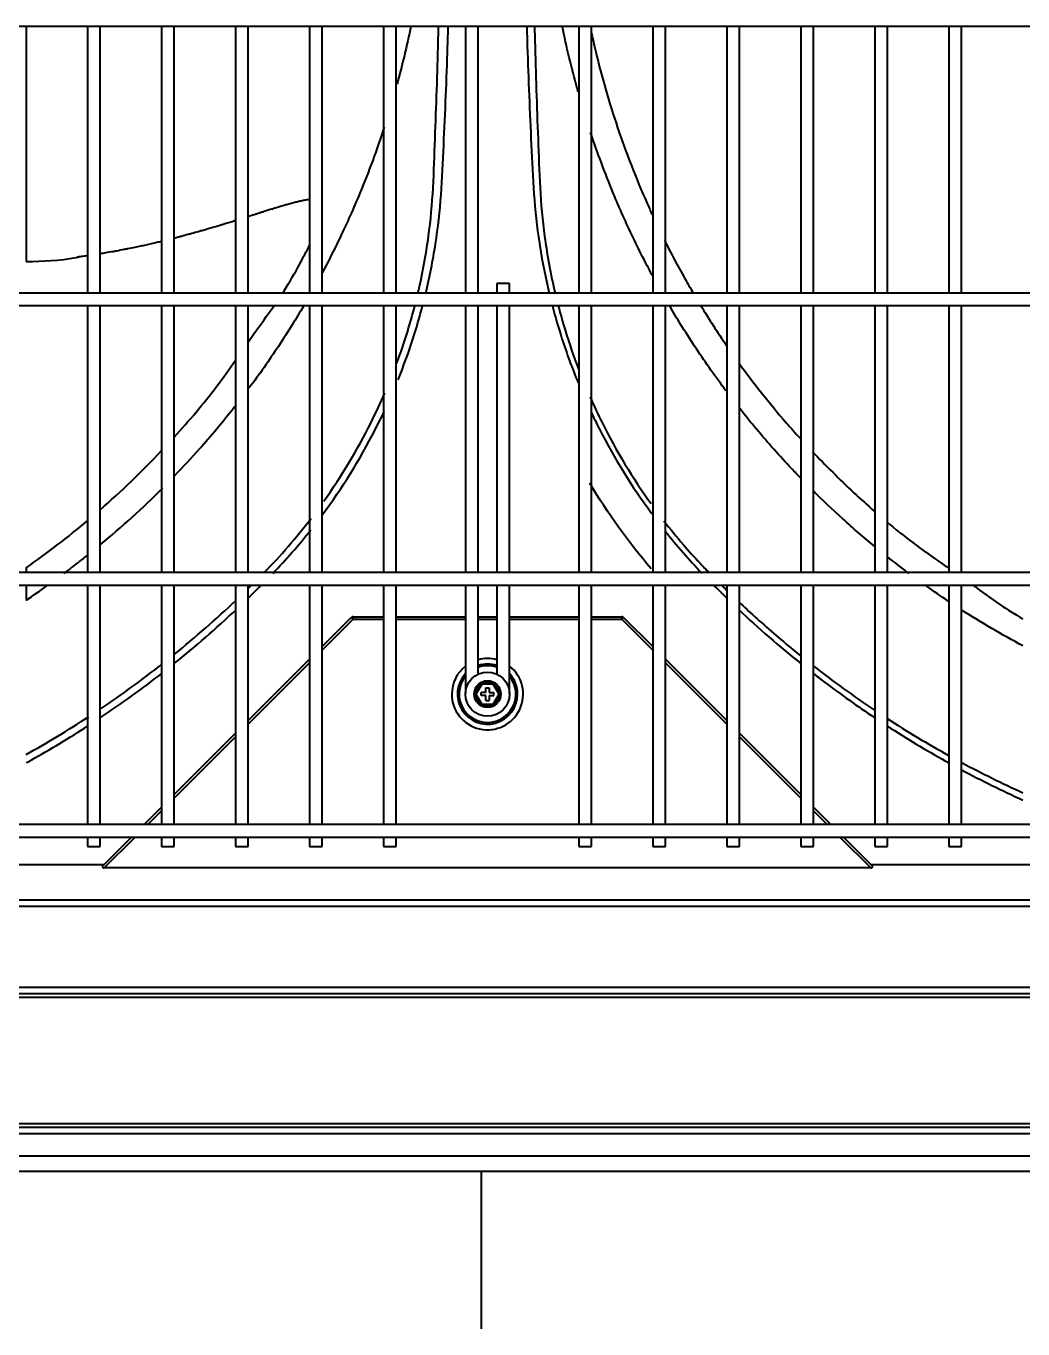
# Model space of a CAD drawing. Extents: x 58467 to 79089, y -33726 to -17391.
# Drawn here: x 72322.65 to 72354.29, y -19334.9 to -19293.52 of the extents above; entities that cross this region are included whole.
import ezdxf

# ---------------------------------------------------------------- set-up
doc = ezdxf.new("R2010")
doc.units = 0
doc.header["$LTSCALE"] = 100
doc.layers.add('+ENTE-ST-DOSEME USTU KONDDRENAJ', color=110, linetype='DOSEMEUSTUKONDENSDRENAJ_LINE', lineweight=40)
doc.linetypes.add('DOSEMEUSTUKONDENSDRENAJ_LINE', pattern='A,300,-40,["CD",Standard,S=15,R=0,X=-35,Y=-7.5],0', length=340)

# ---------------------------------------------------------------- blocks, each defined once
blk = doc.blocks.new('2 KAT SOL')
at = {"color": 3}
for p, q in [((54065.854, -31994.607, -3.539), (54184.216, -31994.607, -3.539)), ((54110.459, -31994.607, -3.539), (54110.459, -32002.084, -3.539)), ((54112.404, -31994.606, -3.539), (54112.404, -32003.085, -3.539)), ((54112.804, -32003.085, -3.539), (54112.804, -31994.606, -3.539)), ((54114.754, -31994.606, -3.539), (54114.754, -32003.085, -3.539)), ((54115.154, -32003.085, -3.539), (54115.154, -31994.606, -3.539)), ((54117.104, -31994.606, -3.539), (54117.104, -32003.085, -3.539)), ((54117.503, -32003.085, -3.539), (54117.503, -31994.606, -3.539)), ((54119.453, -31994.606, -3.539), (54119.453, -32003.085, -3.539)), ((54119.853, -32003.085, -3.539), (54119.853, -31994.606, -3.539)), ((54121.803, -31994.606, -3.539), (54121.803, -32003.085, -3.539)), ((54122.203, -32003.085, -3.539), (54122.203, -31994.606, -3.539)), ((54124.402, -31994.607, -3.539), (54124.402, -32003.085, -3.539)), ((54124.802, -32003.085, -3.539), (54124.802, -31994.607, -3.539)), ((54128.002, -31994.606, -3.539), (54128.002, -32003.085, -3.539)), ((54128.402, -32003.085, -3.539), (54128.402, -31994.606, -3.539)), ((54130.351, -31994.606, -3.539), (54130.351, -32003.085, -3.539)), ((54130.751, -32003.085, -3.539), (54130.751, -31994.606, -3.539)), ((54132.701, -31994.606, -3.539), (54132.701, -32003.085, -3.539)), ((54133.101, -32003.085, -3.539), (54133.101, -31994.606, -3.539)), ((54135.051, -31994.606, -3.539), (54135.051, -32003.085, -3.539)), ((54135.451, -32003.085, -3.539), (54135.451, -31994.606, -3.539)), ((54137.4, -31994.606, -3.539), (54137.4, -32003.085, -3.539)), ((54137.8, -32003.085, -3.539), (54137.8, -31994.606, -3.539)), ((54139.75, -31994.606, -3.539), (54139.75, -32003.085, -3.539)), ((54140.15, -32003.085, -3.539), (54140.15, -31994.606, -3.539)), ((54184.216, -32003.085, -3.539), (54065.854, -32003.085, -3.539)), ((54125.402, -32002.785, -3.539), (54125.402, -32003.085, -3.539)), ((54125.802, -32002.785, -3.539), (54125.402, -32002.785, -3.539)), ((54125.802, -32003.085, -3.539), (54125.802, -32002.785, -3.539)), ((54065.854, -32003.485, -3.539), (54184.216, -32003.485, -3.539)), ((54112.404, -32003.485, -3.539), (54112.404, -32011.963, -3.539)), ((54112.804, -32011.963, -3.539), (54112.804, -32003.485, -3.539)), ((54114.754, -32003.485, -3.539), (54114.754, -32011.963, -3.539)), ((54115.154, -32011.963, -3.539), (54115.154, -32003.485, -3.539)), ((54117.104, -32003.485, -3.539), (54117.104, -32011.963, -3.539)), ((54117.503, -32011.963, -3.539), (54117.503, -32003.485, -3.539)), ((54119.453, -32003.485, -3.539), (54119.453, -32011.963, -3.539)), ((54119.853, -32011.963, -3.539), (54119.853, -32003.485, -3.539)), ((54121.803, -32003.485, -3.539), (54121.803, -32011.963, -3.539)), ((54122.203, -32011.963, -3.539), (54122.203, -32003.485, -3.539)), ((54124.402, -32003.485, -3.539), (54124.402, -32011.963, -3.539)), ((54124.802, -32011.963, -3.539), (54124.802, -32003.485, -3.539)), ((54125.402, -32003.485, -3.539), (54125.402, -32011.964, -3.539)), ((54125.802, -32011.964, -3.539), (54125.802, -32003.485, -3.539)), ((54128.002, -32003.485, -3.539), (54128.002, -32011.963, -3.539)), ((54128.402, -32011.963, -3.539), (54128.402, -32003.485, -3.539)), ((54130.351, -32003.485, -3.539), (54130.351, -32011.963, -3.539)), ((54130.751, -32011.963, -3.539), (54130.751, -32003.485, -3.539)), ((54132.701, -32003.485, -3.539), (54132.701, -32011.963, -3.539)), ((54133.101, -32011.963, -3.539), (54133.101, -32003.485, -3.539)), ((54135.051, -32003.485, -3.539), (54135.051, -32011.963, -3.539)), ((54135.451, -32011.963, -3.539), (54135.451, -32003.485, -3.539)), ((54137.4, -32003.485, -3.539), (54137.4, -32011.963, -3.539)), ((54137.8, -32011.963, -3.539), (54137.8, -32003.485, -3.539)), ((54139.75, -32003.485, -3.539), (54139.75, -32011.963, -3.539)), ((54140.15, -32011.963, -3.539), (54140.15, -32003.485, -3.539)), ((54184.216, -32011.964, -3.539), (54065.854, -32011.964, -3.539)), ((54110.459, -32011.809, -3.539), (54110.459, -32011.964, -3.539)), ((54065.854, -32012.364, -3.539), (54184.216, -32012.364, -3.539)), ((54110.459, -32012.364, -3.539), (54110.459, -32012.836, -3.539)), ((54112.404, -32012.363, -3.539), (54112.404, -32019.962, -3.539)), ((54112.804, -32019.962, -3.539), (54112.804, -32012.363, -3.539)), ((54114.754, -32012.363, -3.539), (54114.754, -32019.962, -3.539)), ((54115.154, -32019.962, -3.539), (54115.154, -32012.363, -3.539)), ((54117.104, -32012.363, -3.539), (54117.104, -32019.962, -3.539)), ((54117.503, -32019.962, -3.539), (54117.503, -32012.363, -3.539)), ((54119.453, -32012.363, -3.539), (54119.453, -32019.962, -3.539)), ((54119.853, -32019.962, -3.539), (54119.853, -32012.363, -3.539)), ((54121.803, -32012.363, -3.539), (54121.803, -32019.962, -3.539)), ((54122.203, -32019.962, -3.539), (54122.203, -32012.363, -3.539)), ((54124.402, -32012.363, -3.539), (54124.402, -32013.498, -3.539)), ((54124.802, -32013.498, -3.539), (54124.802, -32012.363, -3.539)), ((54125.402, -32012.364, -3.539), (54125.402, -32013.498, -3.539)), ((54125.802, -32013.498, -3.539), (54125.802, -32012.364, -3.539)), ((54128.002, -32012.363, -3.539), (54128.002, -32019.962, -3.539)), ((54128.402, -32019.962, -3.539), (54128.402, -32012.363, -3.539)), ((54130.351, -32012.363, -3.539), (54130.351, -32019.962, -3.539)), ((54130.751, -32019.962, -3.539), (54130.751, -32012.363, -3.539)), ((54132.701, -32012.363, -3.539), (54132.701, -32019.962, -3.539)), ((54133.101, -32019.962, -3.539), (54133.101, -32012.363, -3.539)), ((54135.051, -32012.363, -3.539), (54135.051, -32019.962, -3.539)), ((54135.451, -32019.962, -3.539), (54135.451, -32012.363, -3.539)), ((54137.4, -32012.363, -3.539), (54137.4, -32019.962, -3.539)), ((54137.8, -32019.962, -3.539), (54137.8, -32012.363, -3.539)), ((54139.75, -32012.363, -3.539), (54139.75, -32019.962, -3.539)), ((54140.15, -32019.962, -3.539), (54140.15, -32012.363, -3.539)), ((54119.853, -32014.314, -3.539), (54120.78, -32013.388, -3.539)), ((54120.836, -32013.444, -3.539), (54120.78, -32013.388, -3.539)), ((54120.836, -32013.364, -3.539), (54121.803, -32013.364, -3.539)), ((54120.836, -32013.364, -3.539), (54120.836, -32013.444, -3.539)), ((54122.203, -32013.364, -3.539), (54124.402, -32013.364, -3.539)), ((54124.802, -32013.364, -3.539), (54125.402, -32013.364, -3.539)), ((54125.802, -32013.364, -3.539), (54128.002, -32013.364, -3.539)), ((54128.402, -32013.364, -3.539), (54129.368, -32013.364, -3.539)), ((54129.368, -32013.444, -3.539), (54129.368, -32013.364, -3.539)), ((54129.424, -32013.388, -3.539), (54129.368, -32013.444, -3.539)), ((54129.424, -32013.388, -3.539), (54130.352, -32014.315, -3.539)), ((54119.853, -32014.427, -3.539), (54120.836, -32013.444, -3.539)), ((54120.836, -32013.444, -3.539), (54121.803, -32013.444, -3.539)), ((54122.203, -32013.444, -3.539), (54124.402, -32013.444, -3.539)), ((54124.402, -32013.498, -3.539), (54124.402, -32013.781, -3.539)), ((54124.402, -32013.781, -3.539), (54124.402, -32014.147, -3.539)), ((54124.802, -32013.444, -3.539), (54125.402, -32013.444, -3.539)), ((54124.802, -32013.781, -3.539), (54124.802, -32013.498, -3.539)), ((54124.802, -32014.147, -3.539), (54124.802, -32013.781, -3.539)), ((54125.402, -32013.498, -3.539), (54125.402, -32013.781, -3.539)), ((54125.402, -32013.781, -3.539), (54125.402, -32014.147, -3.539)), ((54125.802, -32013.444, -3.539), (54128.002, -32013.444, -3.539)), ((54125.802, -32013.781, -3.539), (54125.802, -32013.498, -3.539)), ((54125.802, -32014.147, -3.539), (54125.802, -32013.781, -3.539)), ((54125.802, -32013.781, -3.539), (54125.802, -32013.781, -3.539)), ((54128.402, -32013.444, -3.539), (54129.368, -32013.444, -3.539)), ((54129.368, -32013.444, -3.539), (54130.352, -32014.428, -3.539)), ((54124.402, -32014.147, -3.539), (54124.402, -32014.429, -3.539)), ((54124.802, -32014.429, -3.539), (54124.802, -32014.147, -3.539)), ((54125.402, -32014.147, -3.539), (54125.402, -32014.429, -3.539)), ((54125.802, -32014.147, -3.539), (54125.802, -32014.147, -3.539)), ((54125.802, -32014.429, -3.539), (54125.802, -32014.147, -3.539)), ((54124.402, -32014.429, -3.539), (54124.402, -32015.804, -3.539)), ((54124.802, -32015.19, -3.539), (54124.802, -32014.429, -3.539)), ((54125.402, -32014.429, -3.539), (54125.402, -32015.19, -3.539)), ((54125.802, -32015.809, -3.539), (54125.802, -32014.429, -3.539)), ((54117.503, -32016.664, -3.539), (54119.453, -32014.714, -3.539)), ((54117.503, -32016.777, -3.539), (54119.453, -32014.827, -3.539)), ((54130.751, -32014.715, -3.539), (54132.701, -32016.665, -3.539)), ((54130.751, -32014.828, -3.539), (54132.701, -32016.778, -3.539)), ((54124.677, -32015.822, -3.539), (54124.889, -32015.454, -3.539)), ((54124.889, -32015.454, -3.539), (54125.314, -32015.454, -3.539)), ((54124.889, -32015.454, -3.539), (54124.918, -32015.504, -3.539)), ((54125.286, -32015.504, -3.539), (54125.314, -32015.454, -3.539)), ((54125.314, -32015.454, -3.539), (54125.527, -32015.822, -3.539)), ((54124.889, -32016.19, -3.539), (54124.677, -32015.822, -3.539)), ((54124.677, -32015.822, -3.539), (54124.735, -32015.822, -3.539)), ((54124.918, -32015.504, -3.539), (54124.735, -32015.822, -3.539)), ((54124.735, -32015.822, -3.539), (54124.918, -32016.14, -3.539)), ((54125.052, -32015.772, -3.539), (54124.902, -32015.772, -3.539)), ((54124.902, -32015.872, -3.539), (54124.902, -32015.772, -3.539)), ((54125.052, -32015.872, -3.539), (54124.902, -32015.872, -3.539)), ((54125.286, -32015.504, -3.539), (54124.918, -32015.504, -3.539)), ((54125.052, -32015.622, -3.539), (54125.152, -32015.622, -3.539)), ((54125.052, -32015.772, -3.539), (54125.052, -32015.622, -3.539)), ((54125.052, -32016.022, -3.539), (54125.052, -32015.872, -3.539)), ((54125.152, -32015.622, -3.539), (54125.152, -32015.772, -3.539)), ((54125.152, -32015.772, -3.539), (54125.302, -32015.772, -3.539)), ((54125.152, -32015.872, -3.539), (54125.152, -32016.022, -3.539)), ((54125.152, -32015.872, -3.539), (54125.302, -32015.872, -3.539)), ((54125.469, -32015.822, -3.539), (54125.286, -32015.504, -3.539)), ((54125.286, -32016.14, -3.539), (54125.469, -32015.822, -3.539)), ((54125.302, -32015.872, -3.539), (54125.302, -32015.772, -3.539)), ((54125.527, -32015.822, -3.539), (54125.314, -32016.19, -3.539)), ((54125.469, -32015.822, -3.539), (54125.527, -32015.822, -3.539)), ((54124.889, -32016.19, -3.539), (54124.918, -32016.14, -3.539)), ((54125.314, -32016.19, -3.539), (54124.889, -32016.19, -3.539)), ((54124.918, -32016.14, -3.539), (54125.286, -32016.14, -3.539)), ((54125.052, -32016.022, -3.539), (54125.152, -32016.022, -3.539)), ((54125.286, -32016.14, -3.539), (54125.314, -32016.19, -3.539)), ((54115.154, -32019.013, -3.539), (54117.103, -32017.064, -3.539)), ((54133.101, -32017.064, -3.539), (54135.051, -32019.014, -3.539)), ((54115.154, -32019.127, -3.539), (54117.103, -32017.177, -3.539)), ((54133.101, -32017.178, -3.539), (54135.051, -32019.127, -3.539)), ((54114.205, -32019.963, -3.539), (54114.754, -32019.413, -3.539)), ((54114.318, -32019.963, -3.539), (54114.754, -32019.527, -3.539)), ((54135.451, -32019.414, -3.539), (54135.999, -32019.963, -3.539)), ((54135.451, -32019.527, -3.539), (54135.886, -32019.963, -3.539)), ((54177.808, -32019.963, -3.539), (54072.353, -32019.963, -3.539)), ((54072.353, -32020.363, -3.539), (54177.808, -32020.363, -3.539)), ((54112.404, -32020.362, -3.539), (54112.404, -32020.663, -3.539)), ((54112.804, -32020.663, -3.539), (54112.804, -32020.362, -3.539)), ((54112.904, -32021.263, -3.539), (54113.805, -32020.363, -3.539)), ((54112.938, -32021.343, -3.539), (54113.918, -32020.363, -3.539)), ((54114.754, -32020.362, -3.539), (54114.754, -32020.663, -3.539)), ((54115.154, -32020.663, -3.539), (54115.154, -32020.362, -3.539)), ((54117.104, -32020.362, -3.539), (54117.104, -32020.663, -3.539)), ((54117.503, -32020.663, -3.539), (54117.503, -32020.362, -3.539)), ((54119.453, -32020.362, -3.539), (54119.453, -32020.663, -3.539)), ((54119.853, -32020.663, -3.539), (54119.853, -32020.362, -3.539)), ((54121.803, -32020.362, -3.539), (54121.803, -32020.663, -3.539)), ((54122.203, -32020.663, -3.539), (54122.203, -32020.362, -3.539)), ((54128.002, -32020.362, -3.539), (54128.002, -32020.663, -3.539)), ((54128.402, -32020.663, -3.539), (54128.402, -32020.362, -3.539)), ((54130.351, -32020.362, -3.539), (54130.351, -32020.663, -3.539)), ((54130.751, -32020.663, -3.539), (54130.751, -32020.362, -3.539)), ((54132.701, -32020.362, -3.539), (54132.701, -32020.663, -3.539)), ((54133.101, -32020.663, -3.539), (54133.101, -32020.362, -3.539)), ((54135.051, -32020.362, -3.539), (54135.051, -32020.663, -3.539)), ((54135.451, -32020.663, -3.539), (54135.451, -32020.362, -3.539)), ((54136.286, -32020.363, -3.539), (54137.266, -32021.343, -3.539)), ((54136.399, -32020.363, -3.539), (54137.299, -32021.263, -3.539)), ((54137.4, -32020.362, -3.539), (54137.4, -32020.663, -3.539)), ((54137.8, -32020.663, -3.539), (54137.8, -32020.362, -3.539)), ((54139.75, -32020.362, -3.539), (54139.75, -32020.663, -3.539)), ((54140.15, -32020.663, -3.539), (54140.15, -32020.362, -3.539)), ((54112.404, -32020.663, -3.539), (54112.804, -32020.663, -3.539)), ((54114.754, -32020.663, -3.539), (54115.154, -32020.663, -3.539)), ((54117.104, -32020.663, -3.539), (54117.503, -32020.663, -3.539)), ((54119.453, -32020.663, -3.539), (54119.853, -32020.663, -3.539)), ((54121.803, -32020.663, -3.539), (54122.203, -32020.663, -3.539)), ((54128.002, -32020.663, -3.539), (54128.402, -32020.663, -3.539)), ((54130.351, -32020.663, -3.539), (54130.751, -32020.663, -3.539)), ((54132.701, -32020.663, -3.539), (54133.101, -32020.663, -3.539)), ((54135.051, -32020.663, -3.539), (54135.451, -32020.663, -3.539)), ((54137.4, -32020.663, -3.539), (54137.8, -32020.663, -3.539)), ((54139.75, -32020.663, -3.539), (54140.15, -32020.663, -3.539)), ((54112.924, -32021.243, -3.539), (54102.103, -32021.243, -3.539)), ((54148.101, -32021.243, -3.539), (54137.279, -32021.243, -3.539)), ((54137.266, -32021.343, -3.539), (54112.938, -32021.343, -3.539)), ((54072.675, -32022.355, -3.539), (54177.529, -32022.355, -3.539)), ((54177.681, -32022.567, -3.539), (54072.523, -32022.567, -3.539)), ((54072.529, -32025.134, -3.539), (54177.674, -32025.134, -3.539)), ((54177.674, -32025.346, -3.539), (54072.529, -32025.346, -3.539)), ((54177.674, -32025.458, -3.539), (54072.529, -32025.458, -3.539)), ((54072.529, -32029.464, -3.539), (54177.674, -32029.464, -3.539)), ((54072.529, -32029.576, -3.539), (54177.674, -32029.576, -3.539)), ((54177.674, -32029.788, -3.539), (54072.529, -32029.788, -3.539)), ((54067.079, -32030.483, -3.539), (54183.081, -32030.483, -3.539)), ((54183.081, -32030.983, -3.539), (54067.079, -32030.983, -3.539)), ((54124.899, -32030.983, -3.539), (54124.899, -32035.983, -3.539))]:
    blk.add_line(p, q, dxfattribs=at)
for radius in [0.7, 0.425, 0.425]:
    blk.add_circle((54125.102, -32015.822, -3.539), radius, dxfattribs=at)
for centre, radius, start, end in [((54122.891, -31992.833, -3.539), 1.795, 261.0565, 262.7284), ((54120.836, -32013.444, -3.539), 0.08, 90, 135), ((54129.368, -32013.444, -3.539), 0.08, 45, 90), ((54125.102, -32015.822, -3.539), 1.133, 180, 51.8569), ((54125.102, -32015.822, -3.539), 1.133, 128.1375, 180), ((54125.102, -32015.822, -3.539), 1.133, 74.6551, 105.3394), ((54125.102, -32015.822, -3.539), 0.956, 71.7356, 108.2643), ((54125.102, -32015.822, -3.539), 0.9, 70.5432, 109.457), ((54125.102, -32015.822, -3.539), 0.956, 137.0195, 0), ((54125.102, -32015.822, -3.539), 0.9, 141.0356, 0), ((54125.102, -32015.822, -3.539), 0.956, 0, 42.9806), ((54125.102, -32015.822, -3.539), 0.9, 0, 38.9588)]:
    blk.add_arc(centre, radius, start, end, dxfattribs=at)
for centre, major_axis in [((54113.018, -32021.263, -3.539), (0.137, 0.057)), ((54137.186, -32021.263, -3.539), (-0.137, 0.057))]:
    blk.add_ellipse(centre, major_axis=major_axis, ratio=0.414214, start_param=2.356194, end_param=3.926991, dxfattribs=at)
for points in [[(54122.671, -31994.608, -3.539), (54122.544, -31995.23, -3.539), (54122.397, -31995.848, -3.539), (54122.23, -31996.461, -3.539)], [(54131.876, -32003.492, -3.539), (54132.133, -32003.914, -3.539), (54132.405, -32004.333, -3.539), (54132.69, -32004.748, -3.539)], [(54112.808, -32009.969, -3.539), (54113.478, -32009.382, -3.539), (54114.129, -32008.753, -3.539), (54114.759, -32008.088, -3.539)], [(54112.809, -32011.085, -3.539), (54113.498, -32010.514, -3.539), (54114.159, -32009.912, -3.539), (54114.792, -32009.278, -3.539)], [(54130.301, -32011.844, -3.539), (54129.572, -32010.99, -3.539), (54128.92, -32010.084, -3.539), (54128.346, -32009.124, -3.539)], [(54110.459, -32011.811, -3.539), (54111.122, -32011.346, -3.539), (54111.775, -32010.846, -3.539), (54112.411, -32010.31, -3.539)], [(54118.005, -32011.971, -3.539), (54118.54, -32011.424, -3.539), (54119.042, -32010.844, -3.539), (54119.504, -32010.241, -3.539)], [(54118.287, -32011.992, -3.539), (54118.712, -32011.548, -3.539), (54119.114, -32011.087, -3.539), (54119.493, -32010.609, -3.539)], [(54130.742, -32010.644, -3.539), (54131.11, -32011.108, -3.539), (54131.5, -32011.555, -3.539), (54131.911, -32011.986, -3.539)], [(54138.488, -32011.992, -3.539), (54138.252, -32011.816, -3.539), (54138.02, -32011.636, -3.539), (54137.79, -32011.453, -3.539)], [(54132.712, -32011.92, -3.539), (54132.701, -32011.931, -3.539), (54132.69, -32011.942, -3.539), (54132.679, -32011.954, -3.539)], [(54110.461, -32012.839, -3.539), (54110.68, -32012.692, -3.539), (54110.898, -32012.542, -3.539), (54111.114, -32012.388, -3.539)], [(54117.51, -32012.465, -3.539), (54117.543, -32012.433, -3.539), (54117.575, -32012.4, -3.539), (54117.608, -32012.368, -3.539)], [(54117.516, -32012.765, -3.539), (54117.629, -32012.654, -3.539), (54117.742, -32012.543, -3.539), (54117.854, -32012.431, -3.539)], [(54117.854, -32012.431, -3.539), (54117.875, -32012.41, -3.539), (54117.896, -32012.39, -3.539), (54117.917, -32012.369, -3.539)], [(54132.287, -32012.368, -3.539), (54132.308, -32012.389, -3.539), (54132.329, -32012.41, -3.539), (54132.351, -32012.431, -3.539)], [(54132.351, -32012.431, -3.539), (54132.462, -32012.542, -3.539), (54132.574, -32012.653, -3.539), (54132.687, -32012.763, -3.539)], [(54132.538, -32012.369, -3.539), (54132.589, -32012.419, -3.539), (54132.64, -32012.469, -3.539), (54132.691, -32012.519, -3.539)], [(54115.165, -32014.557, -3.539), (54115.837, -32014.013, -3.539), (54116.487, -32013.443, -3.539), (54117.116, -32012.846, -3.539)], [(54115.169, -32014.844, -3.539), (54115.84, -32014.304, -3.539), (54116.492, -32013.736, -3.539), (54117.123, -32013.141, -3.539)], [(54133.076, -32013.136, -3.539), (54133.71, -32013.734, -3.539), (54134.366, -32014.305, -3.539), (54135.044, -32014.85, -3.539)], [(54142.098, -32014.293, -3.539), (54141.43, -32013.934, -3.539), (54140.777, -32013.549, -3.539), (54140.14, -32013.139, -3.539)], [(54112.844, -32016.275, -3.539), (54113.5, -32015.832, -3.539), (54114.139, -32015.367, -3.539), (54114.761, -32014.879, -3.539)], [(54135.433, -32014.917, -3.539), (54136.067, -32015.413, -3.539), (54136.718, -32015.884, -3.539), (54137.385, -32016.331, -3.539)], [(54112.818, -32016.569, -3.539), (54113.487, -32016.123, -3.539), (54114.139, -32015.652, -3.539), (54114.774, -32015.157, -3.539)], [(54110.46, -32017.738, -3.539), (54111.136, -32017.362, -3.539), (54111.798, -32016.962, -3.539), (54112.443, -32016.541, -3.539)], [(54137.784, -32016.594, -3.539), (54138.42, -32017.007, -3.539), (54139.071, -32017.398, -3.539), (54139.737, -32017.768, -3.539)], [(54140.148, -32018.224, -3.539), (54140.786, -32018.566, -3.539), (54141.434, -32018.887, -3.539), (54142.091, -32019.186, -3.539)]]:
    blk.add_open_spline(points, degree=3, dxfattribs=at)
for points, knots in [([(54122.895, -32003.091, -3.539), (54123.036, -32002.492, -3.539), (54123.148, -32001.888, -3.539), (54123.299, -32000.769, -3.539), (54123.347, -32000.257, -3.539), (54123.403, -31999.224, -3.539), (54123.419, -31998.706, -3.539), (54123.479, -31997.153, -3.539), (54123.512, -31996.117, -3.539), (54123.542, -31994.923, -3.539), (54123.546, -31994.765, -3.539), (54123.55, -31994.607, -3.539)], [0, 0, 0, 0, 0.21737, 0.21737, 0.399155, 0.399155, 0.58094, 0.58094, 0.94451, 0.94451, 1, 1, 1, 1]), ([(54123.142, -32003.1, -3.539), (54123.267, -32002.581, -3.539), (54123.37, -32002.055, -3.539), (54123.531, -32001.007, -3.539), (54123.59, -32000.484, -3.539), (54123.665, -31999.44, -3.539), (54123.686, -31998.918, -3.539), (54123.763, -31997.35, -3.539), (54123.804, -31996.305, -3.539), (54123.845, -31995.042, -3.539), (54123.851, -31994.825, -3.539), (54123.858, -31994.607, -3.539)], [0, 0, 0, 0, 0.189158, 0.189158, 0.372762, 0.372762, 0.556366, 0.556366, 0.923574, 0.923574, 1, 1, 1, 1]), ([(54126.347, -31994.607, -3.539), (54126.353, -31994.821, -3.539), (54126.36, -31995.034, -3.539), (54126.4, -31996.292, -3.539), (54126.441, -31997.335, -3.539), (54126.517, -31998.899, -3.539), (54126.539, -31999.42, -3.539), (54126.612, -32000.461, -3.539), (54126.67, -32000.98, -3.539), (54126.831, -32002.034, -3.539), (54126.935, -32002.567, -3.539), (54127.061, -32003.093, -3.539)], [0, 0, 0, 0, 0.075143, 0.075143, 0.442368, 0.442368, 0.625981, 0.625981, 0.809594, 0.809594, 1, 1, 1, 1]), ([(54126.595, -31994.608, -3.539), (54126.599, -31994.766, -3.539), (54126.603, -31994.923, -3.539), (54126.634, -31996.117, -3.539), (54126.666, -31997.153, -3.539), (54126.726, -31998.706, -3.539), (54126.743, -31999.224, -3.539), (54126.798, -32000.256, -3.539), (54126.846, -32000.769, -3.539), (54126.997, -32001.887, -3.539), (54127.109, -32002.491, -3.539), (54127.25, -32003.09, -3.539)], [0, 0, 0, 0, 0.055363, 0.055363, 0.419, 0.419, 0.600818, 0.600818, 0.782636, 0.782636, 1, 1, 1, 1]), ([(54127.98, -31996.696, -3.539), (54127.97, -31996.659, -3.539), (54127.777, -31995.969, -3.539), (54127.609, -31995.272, -3.539), (54127.474, -31994.608, -3.539)], [0, 0, 0, 0, 0.052887, 1, 1, 1, 1]), ([(54128.39, -31994.768, -3.539), (54128.437, -31994.987, -3.539), (54128.669, -31996.007, -3.539), (54129.191, -31997.83, -3.539), (54129.861, -31999.56, -3.539), (54130.278, -32000.482, -3.539), (54130.334, -32000.604, -3.539)], [0, 0, 0, 0, 0.112914, 0.525694, 0.936978, 1, 1, 1, 1]), ([(54121.825, -31997.815, -3.539), (54121.594, -31998.524, -3.539), (54121.157, -31999.708, -3.539), (54120.472, -32001.241, -3.539), (54120.051, -32002.075, -3.539), (54119.854, -32002.445, -3.539)], [0, 0, 0, 0, 0.443757, 0.750386, 1, 1, 1, 1]), ([(54130.348, -32002.551, -3.539), (54130.254, -32002.376, -3.539), (54130.04, -32001.969, -3.539), (54129.722, -32001.326, -3.539), (54129.396, -32000.622, -3.539), (54128.922, -31999.519, -3.539), (54128.593, -31998.636, -3.539), (54128.376, -31997.985, -3.539)], [0, 0, 0, 0, 0.11975, 0.276771, 0.432533, 0.587035, 1, 1, 1, 1]), ([(54119.46, -32000.117, -3.539), (54119.457, -32000.118, -3.539), (54119.437, -32000.12, -3.539), (54119.394, -32000.125, -3.539), (54119.342, -32000.133, -3.539), (54119.279, -32000.145, -3.539), (54119.219, -32000.156, -3.539), (54119.142, -32000.173, -3.539), (54119.063, -32000.191, -3.539), (54118.983, -32000.212, -3.539), (54118.91, -32000.231, -3.539), (54118.836, -32000.251, -3.539), (54118.748, -32000.275, -3.539), (54118.657, -32000.301, -3.539), (54118.551, -32000.333, -3.539), (54118.455, -32000.361, -3.539), (54118.358, -32000.391, -3.539), (54118.259, -32000.421, -3.539), (54118.144, -32000.457, -3.539), (54118.026, -32000.495, -3.539), (54117.922, -32000.528, -3.539), (54117.815, -32000.561, -3.539), (54117.693, -32000.6, -3.539), (54117.582, -32000.635, -3.539), (54117.52, -32000.655, -3.539), (54117.505, -32000.66, -3.539)], [0, 0, 0, 0, 0.005985, 0.045742, 0.085498, 0.125255, 0.165012, 0.204768, 0.264403, 0.30416, 0.343916, 0.383673, 0.423429, 0.483064, 0.522821, 0.582456, 0.622212, 0.661969, 0.721603, 0.781238, 0.820995, 0.860751, 0.920386, 0.980021, 1, 1, 1, 1]), ([(54117.104, -32000.786, -3.539), (54117.092, -32000.79, -3.539), (54117.031, -32000.809, -3.539), (54116.919, -32000.844, -3.539), (54116.782, -32000.886, -3.539), (54116.645, -32000.928, -3.539), (54116.506, -32000.969, -3.539), (54116.35, -32001.016, -3.539), (54116.193, -32001.062, -3.539), (54116.052, -32001.102, -3.539), (54115.893, -32001.148, -3.539), (54115.75, -32001.188, -3.539), (54115.57, -32001.237, -3.539), (54115.425, -32001.276, -3.539), (54115.275, -32001.316, -3.539), (54115.196, -32001.336, -3.539), (54115.154, -32001.347, -3.539)], [0, 0, 0, 0, 0.018571, 0.09977, 0.180968, 0.235101, 0.3163, 0.397499, 0.478698, 0.559896, 0.614029, 0.722294, 0.776427, 0.884692, 0.938824, 1, 1, 1, 1]), ([(54130.718, -32001.404, -3.539), (54130.921, -32001.81, -3.539), (54131.22, -32002.374, -3.539), (54131.542, -32002.933, -3.539), (54131.634, -32003.09, -3.539)], [0, 0, 0, 0, 0.719224, 1, 1, 1, 1]), ([(54114.757, -32001.446, -3.539), (54114.706, -32001.459, -3.539), (54114.597, -32001.485, -3.539), (54114.43, -32001.524, -3.539), (54114.257, -32001.563, -3.539), (54114.084, -32001.601, -3.539), (54113.892, -32001.641, -3.539), (54113.718, -32001.676, -3.539), (54113.525, -32001.714, -3.539), (54113.37, -32001.744, -3.539), (54113.175, -32001.779, -3.539), (54113, -32001.809, -3.539), (54112.863, -32001.831, -3.539), (54112.804, -32001.841, -3.539)], [0, 0, 0, 0, 0.079541, 0.168728, 0.257914, 0.3471, 0.436286, 0.555201, 0.614659, 0.733574, 0.793032, 0.911947, 1, 1, 1, 1]), ([(54118.597, -32003.09, -3.539), (54118.769, -32002.824, -3.539), (54119.035, -32002.371, -3.539), (54119.306, -32001.854, -3.539), (54119.428, -32001.616, -3.539), (54119.454, -32001.564, -3.539)], [0, 0, 0, 0, 0.545072, 0.900711, 1, 1, 1, 1]), ([(54112.129, -32001.951, -3.539), (54112.099, -32001.957, -3.539), (54111.552, -32002.062, -3.539), (54110.992, -32002.089, -3.539), (54110.46, -32002.097, -3.539)], [0, 0, 0, 0, 0.054083, 1, 1, 1, 1]), ([(54112.407, -32001.9, -3.539), (54112.358, -32001.907, -3.539), (54112.247, -32001.922, -3.539), (54112.137, -32001.937, -3.539), (54112.077, -32001.944, -3.539)], [0, 0, 0, 0, 0.449176, 1, 1, 1, 1]), ([(54117.501, -32004.647, -3.539), (54117.61, -32004.491, -3.539), (54117.883, -32004.104, -3.539), (54118.166, -32003.721, -3.539), (54118.329, -32003.489, -3.539)], [0, 0, 0, 0, 0.404883, 1, 1, 1, 1]), ([(54122.219, -32005.325, -3.539), (54122.346, -32004.983, -3.539), (54122.463, -32004.639, -3.539), (54122.651, -32004.026, -3.539), (54122.727, -32003.757, -3.539), (54122.797, -32003.488, -3.539)], [0, 0, 0, 0, 0.563574, 0.563574, 1, 1, 1, 1]), ([(54122.264, -32005.84, -3.539), (54122.437, -32005.414, -3.539), (54122.593, -32004.983, -3.539), (54122.847, -32004.201, -3.539), (54122.949, -32003.85, -3.539), (54123.042, -32003.497, -3.539)], [0, 0, 0, 0, 0.555539, 0.555539, 1, 1, 1, 1]), ([(54127.161, -32003.493, -3.539), (54127.254, -32003.845, -3.539), (54127.356, -32004.194, -3.539), (54127.62, -32005.012, -3.539), (54127.791, -32005.479, -3.539), (54127.98, -32005.939, -3.539)], [0, 0, 0, 0, 0.420981, 0.420981, 1, 1, 1, 1]), ([(54127.348, -32003.487, -3.539), (54127.418, -32003.757, -3.539), (54127.494, -32004.025, -3.539), (54127.7, -32004.698, -3.539), (54127.839, -32005.101, -3.539), (54127.992, -32005.5, -3.539)], [0, 0, 0, 0, 0.398194, 0.398194, 1, 1, 1, 1]), ([(54119.262, -32003.502, -3.539), (54119.144, -32003.702, -3.539), (54118.745, -32004.362, -3.539), (54118.17, -32005.233, -3.539), (54117.694, -32005.891, -3.539), (54117.531, -32006.109, -3.539)], [0, 0, 0, 0, 0.221999, 0.739418, 1, 1, 1, 1]), ([(54132.674, -32006.189, -3.539), (54132.654, -32006.163, -3.539), (54132.471, -32005.919, -3.539), (54132.134, -32005.452, -3.539), (54131.676, -32004.78, -3.539), (54131.26, -32004.13, -3.539), (54131.001, -32003.702, -3.539), (54130.884, -32003.502, -3.539)], [0, 0, 0, 0, 0.030003, 0.283624, 0.535302, 0.785046, 1, 1, 1, 1]), ([(54115.163, -32007.655, -3.539), (54115.629, -32007.144, -3.539), (54116.302, -32006.353, -3.539), (54116.908, -32005.499, -3.539), (54117.106, -32005.216, -3.539)], [0, 0, 0, 0, 0.672281, 1, 1, 1, 1]), ([(54133.082, -32005.304, -3.539), (54133.549, -32005.95, -3.539), (54134.185, -32006.755, -3.539), (54134.876, -32007.534, -3.539), (54135.025, -32007.697, -3.539)], [0, 0, 0, 0, 0.788206, 1, 1, 1, 1]), ([(54119.906, -32009.696, -3.539), (54120.47, -32008.902, -3.539), (54120.971, -32008.069, -3.539), (54121.56, -32006.891, -3.539), (54121.705, -32006.578, -3.539), (54121.843, -32006.261, -3.539)], [0, 0, 0, 0, 0.739872, 0.739872, 1, 1, 1, 1]), ([(54128.357, -32006.387, -3.539), (54128.478, -32006.661, -3.539), (54128.606, -32006.931, -3.539), (54129.189, -32008.097, -3.539), (54129.707, -32008.956, -3.539), (54130.294, -32009.773, -3.539)], [0, 0, 0, 0, 0.228133, 0.228133, 1, 1, 1, 1]), ([(54117.124, -32006.643, -3.539), (54117.091, -32006.684, -3.539), (54116.716, -32007.163, -3.539), (54116.079, -32007.928, -3.539), (54115.433, -32008.612, -3.539), (54115.166, -32008.89, -3.539)], [0, 0, 0, 0, 0.052501, 0.612417, 1, 1, 1, 1]), ([(54135.038, -32008.957, -3.539), (54134.945, -32008.861, -3.539), (54134.657, -32008.562, -3.539), (54134.189, -32008.05, -3.539), (54133.641, -32007.416, -3.539), (54133.278, -32006.969, -3.539), (54133.095, -32006.737, -3.539), (54133.083, -32006.722, -3.539)], [0, 0, 0, 0, 0.134617, 0.418834, 0.70095, 0.980961, 1, 1, 1, 1]), ([(54119.865, -32010.122, -3.539), (54120.492, -32009.276, -3.539), (54121.049, -32008.379, -3.539), (54121.636, -32007.237, -3.539), (54121.732, -32007.041, -3.539), (54121.825, -32006.844, -3.539)], [0, 0, 0, 0, 0.829987, 0.829987, 1, 1, 1, 1]), ([(54128.38, -32006.845, -3.539), (54128.469, -32007.033, -3.539), (54128.561, -32007.22, -3.539), (54129.13, -32008.333, -3.539), (54129.685, -32009.231, -3.539), (54130.311, -32010.082, -3.539), (54130.32, -32010.094, -3.539), (54130.33, -32010.107, -3.539)], [0, 0, 0, 0, 0.165073, 0.165073, 0.987864, 0.987864, 1, 1, 1, 1]), ([(54135.414, -32008.117, -3.539), (54135.837, -32008.563, -3.539), (54136.481, -32009.201, -3.539), (54137.16, -32009.819, -3.539), (54137.378, -32010.01, -3.539)], [0, 0, 0, 0, 0.68539, 1, 1, 1, 1]), ([(54137.398, -32011.136, -3.539), (54137.052, -32010.85, -3.539), (54136.712, -32010.557, -3.539), (54136.062, -32009.967, -3.539), (54135.753, -32009.675, -3.539), (54135.446, -32009.371, -3.539)], [0, 0, 0, 0, 0.511236, 0.511236, 1, 1, 1, 1]), ([(54130.701, -32010.318, -3.539), (54130.901, -32010.576, -3.539), (54131.108, -32010.83, -3.539), (54131.494, -32011.279, -3.539), (54131.669, -32011.474, -3.539), (54131.945, -32011.768, -3.539), (54132.042, -32011.87, -3.539), (54132.141, -32011.971, -3.539)], [0, 0, 0, 0, 0.449884, 0.449884, 0.8085, 0.8085, 1, 1, 1, 1]), ([(54137.775, -32010.352, -3.539), (54138.044, -32010.578, -3.539), (54138.68, -32011.087, -3.539), (54139.356, -32011.557, -3.539), (54139.742, -32011.825, -3.539)], [0, 0, 0, 0, 0.431303, 1, 1, 1, 1]), ([(54111.657, -32011.992, -3.539), (54111.812, -32011.876, -3.539), (54111.966, -32011.759, -3.539), (54112.217, -32011.563, -3.539), (54112.316, -32011.486, -3.539), (54112.413, -32011.407, -3.539)], [0, 0, 0, 0, 0.608126, 0.608126, 1, 1, 1, 1]), ([(54139.75, -32012.883, -3.539), (54139.743, -32012.879, -3.539), (54139.735, -32012.874, -3.539), (54139.494, -32012.712, -3.539), (54139.261, -32012.552, -3.539), (54139.031, -32012.388, -3.539)], [0, 0, 0, 0, 0.030043, 0.030043, 1, 1, 1, 1]), ([(54140.508, -32012.364, -3.539), (54140.793, -32012.57, -3.539), (54141.304, -32012.95, -3.539), (54141.848, -32013.286, -3.539), (54142.094, -32013.428, -3.539)], [0, 0, 0, 0, 0.555414, 1, 1, 1, 1]), ([(54133.083, -32012.896, -3.539), (54133.247, -32013.051, -3.539), (54133.413, -32013.205, -3.539), (54133.981, -32013.72, -3.539), (54134.389, -32014.073, -3.539), (54134.882, -32014.477, -3.539), (54134.959, -32014.54, -3.539), (54135.036, -32014.602, -3.539)], [0, 0, 0, 0, 0.260082, 0.260082, 0.885277, 0.885277, 1, 1, 1, 1]), ([(54135.433, -32015.157, -3.539), (54135.556, -32015.253, -3.539), (54135.68, -32015.348, -3.539), (54136.322, -32015.834, -3.539), (54136.852, -32016.211, -3.539), (54137.393, -32016.572, -3.539)], [0, 0, 0, 0, 0.194449, 0.194449, 1, 1, 1, 1]), ([(54110.466, -32018.001, -3.539), (54110.517, -32017.973, -3.539), (54110.568, -32017.944, -3.539), (54111.233, -32017.572, -3.539), (54111.833, -32017.21, -3.539), (54112.42, -32016.83, -3.539)], [0, 0, 0, 0, 0.077105, 0.077105, 1, 1, 1, 1]), ([(54137.796, -32016.837, -3.539), (54138.401, -32017.228, -3.539), (54139.018, -32017.599, -3.539), (54139.676, -32017.967, -3.539), (54139.71, -32017.985, -3.539), (54139.743, -32018.004, -3.539)], [0, 0, 0, 0, 0.948829, 0.948829, 1, 1, 1, 1]), ([(54140.136, -32017.985, -3.539), (54140.147, -32017.991, -3.539), (54140.158, -32017.997, -3.539), (54140.797, -32018.34, -3.539), (54141.44, -32018.657, -3.539), (54142.091, -32018.953, -3.539)], [0, 0, 0, 0, 0.01719, 0.01719, 1, 1, 1, 1])]:
    blk.add_open_spline(points, degree=3, knots=knots, dxfattribs=at)

msp = doc.modelspace()

# ---------------------------------------------------------------- block references
at = {"layer": '+ENTE-ST-DOSEME USTU KONDDRENAJ', "color": 3, "linetype": 'Continuous'}
msp.add_blockref('2 KAT SOL', (18212.194, 12701.082), dxfattribs=at)

doc.saveas('drawing.dxf')
